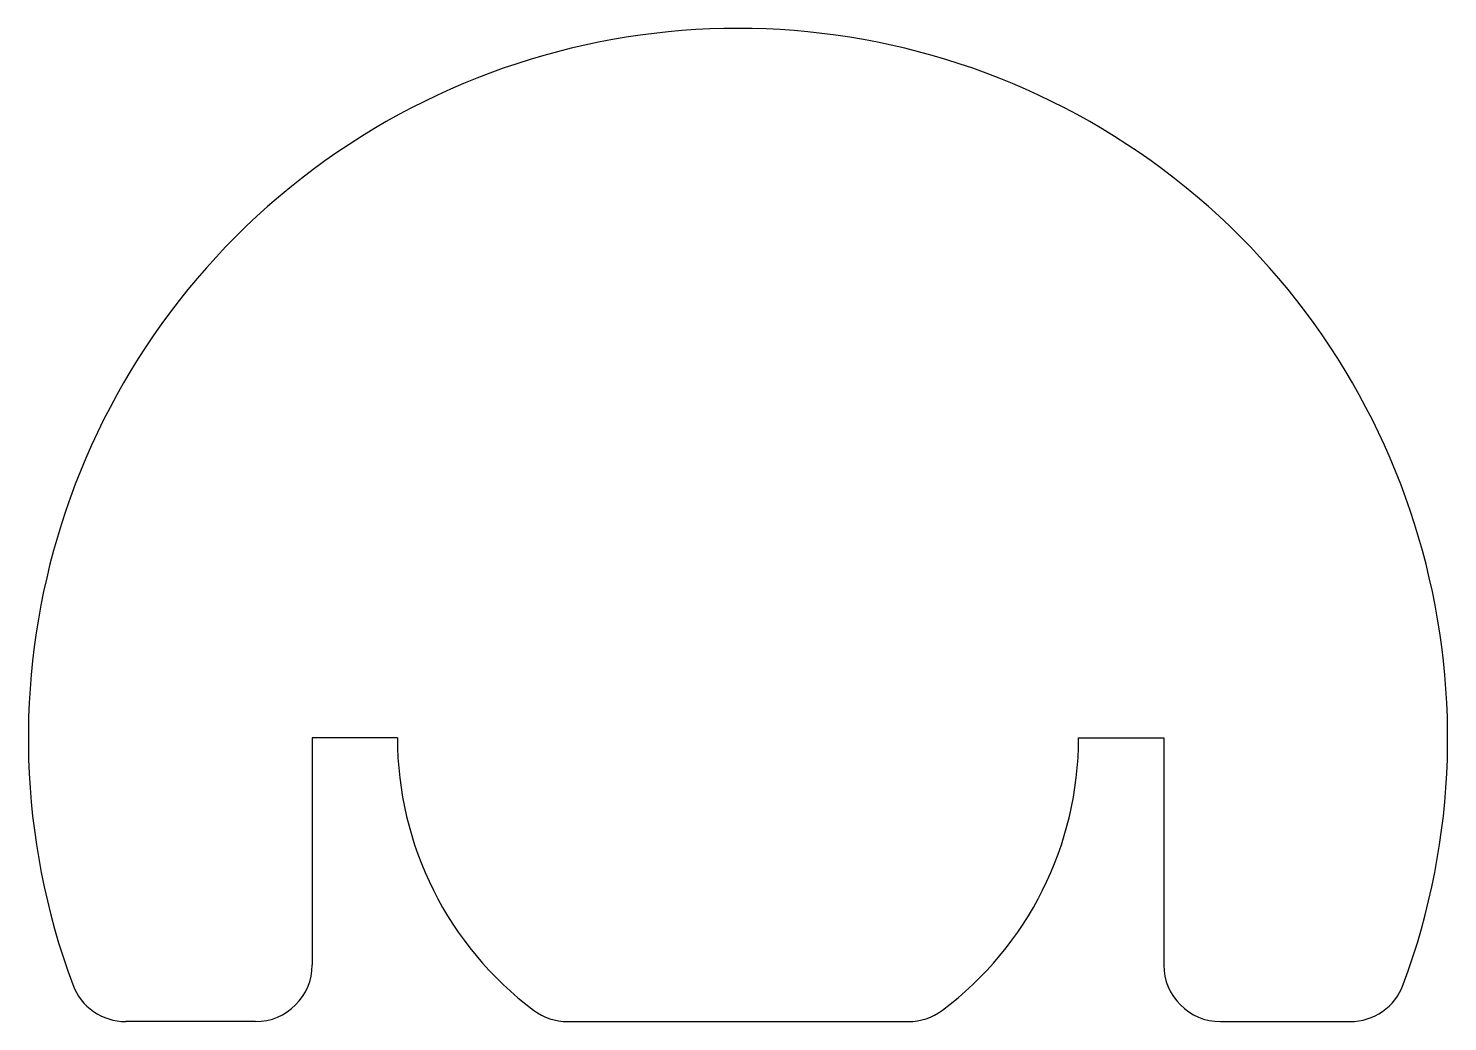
# Model space of a CAD drawing. Header units: millimetres. Extents: x -12.5 to 12.5, y -5 to 12.5.
import ezdxf

# ---------------------------------------------------------------- set-up
doc = ezdxf.new("R2010")
doc.units = ezdxf.units.MM

msp = doc.modelspace()

# ---------------------------------------------------------------- linework, layer by layer
at = {"color": 7, "linetype": 'Continuous', "lineweight": 25}
for p, q in [((-6, 0), (-7.5, 0)), ((-7.5, 0), (-7.5, -4)), ((6, 0), (7.5, 0)), ((7.5, 0), (7.5, -4)), ((-8.5, -5), (-10.782, -5)), ((-3, -5), (3, -5)), ((8.5, -5), (10.782, -5))]:
    msp.add_line(p, q, dxfattribs=at)
for centre, radius, start, end in [((0, 0), 12.5, 339.6456, 200.3544), ((0, 0), 6, 180, 233.1301), ((0, 0), 6, 306.8699, 0), ((-8.5, -4), 1, 270, 0), ((8.5, -4), 1, 180, 270), ((-10.782, -4), 1, 200.3544, 270), ((10.782, -4), 1, 270, 339.6456), ((-3, -4), 1, 233.1301, 270), ((3, -4), 1, 270, 306.8699)]:
    msp.add_arc(centre, radius, start, end, dxfattribs=at)

doc.saveas('drawing.dxf')
